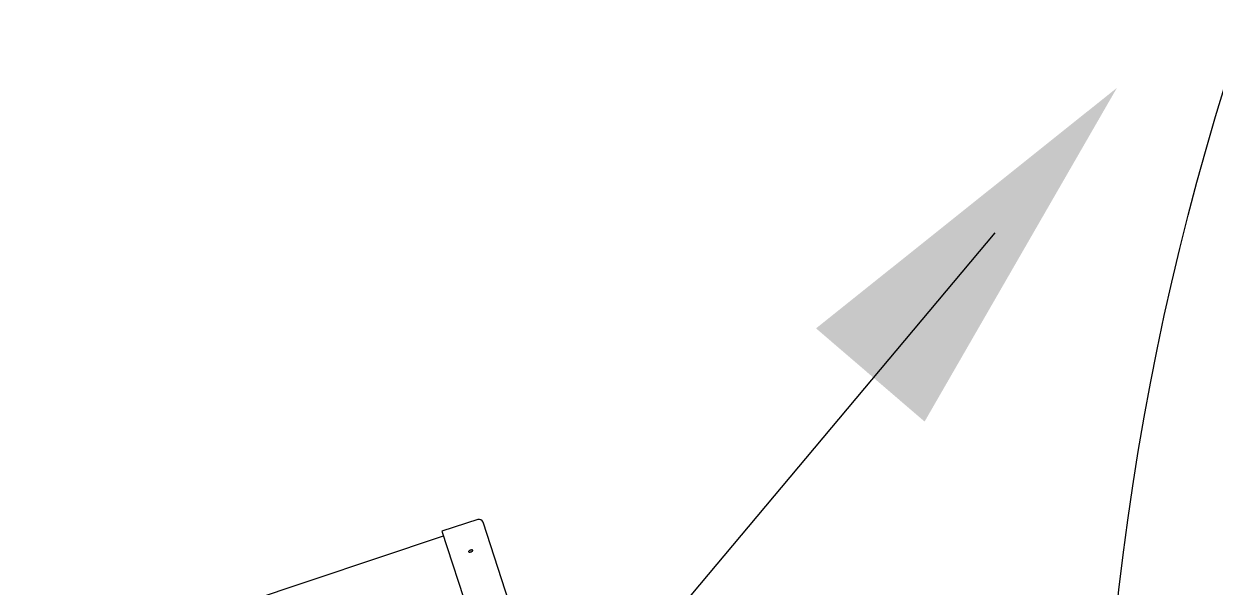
# Model space of a CAD drawing. Header units: millimetres. Extents: x -139278 to 641613, y -260926 to 217780.
# Drawn here: x 148854 to 149992, y -77728 to -77190 of the extents above; entities that cross this region are included whole.
import ezdxf

# ---------------------------------------------------------------- set-up
doc = ezdxf.new("R2010")
doc.units = ezdxf.units.MM
doc.layers.add('10_30_Sektorantenne_MHA', color=21, linetype='Continuous', lineweight=25)

msp = doc.modelspace()

# ---------------------------------------------------------------- linework, layer by layer
at = {"ltscale": 4}
for p, q in [((149287.376, -77663.709), (149253.193, -77674.816)), ((149253.193, -77674.816), (149460.677, -78313.387)), ((149505.674, -78322.437), (149292.486, -77666.312)), ((149064.593, -77742.93), (149254.609, -77679.176))]:
    msp.add_line(p, q, dxfattribs=at)
for centre, radius in [((152533.062, -78035.068), 2650), ((145362.127, -80628.968), 4048.5), ((145362.127, -80628.968), 4030.5)]:
    msp.add_circle(centre, radius)
for radius, start, end in [(4136.576, 30.069255, 118.839619), (4152.5, 15, 45)]:
    msp.add_arc((145362.127, -80628.968), radius, start, end)
msp.add_arc((149288.629, -77667.565), 4.055, 18, 108, dxfattribs=at)
msp.add_open_spline([(149280.462, -77693.05), (149280.587, -77693.009), (149280.718, -77692.971), (149280.983, -77692.907), (149281.116, -77692.879), (149281.374, -77692.838), (149281.5, -77692.824), (149281.736, -77692.808), (149281.846, -77692.807), (149282.046, -77692.817), (149282.141, -77692.828), (149282.315, -77692.863), (149282.393, -77692.887), (149282.525, -77692.947), (149282.579, -77692.984), (149282.662, -77693.066), (149282.69, -77693.112), (149282.721, -77693.207), (149282.725, -77693.261), (149282.707, -77693.376), (149282.685, -77693.438), (149282.613, -77693.566), (149282.565, -77693.632), (149282.445, -77693.764), (149282.375, -77693.83), (149282.22, -77693.956), (149282.13, -77694.021), (149281.93, -77694.148), (149281.82, -77694.211), (149281.587, -77694.331), (149281.464, -77694.387), (149281.212, -77694.491), (149281.084, -77694.538), (149280.833, -77694.619), (149280.702, -77694.657), (149280.438, -77694.721), (149280.305, -77694.747), (149280.046, -77694.788), (149279.92, -77694.802), (149279.683, -77694.816), (149279.573, -77694.816), (149279.373, -77694.805), (149279.277, -77694.793), (149279.103, -77694.757), (149279.025, -77694.732), (149278.892, -77694.671), (149278.838, -77694.634), (149278.755, -77694.551), (149278.727, -77694.505), (149278.696, -77694.409), (149278.692, -77694.356), (149278.71, -77694.241), (149278.733, -77694.18), (149278.804, -77694.053), (149278.853, -77693.987), (149278.973, -77693.857), (149279.044, -77693.792), (149279.199, -77693.667), (149279.289, -77693.603), (149279.489, -77693.477), (149279.599, -77693.415), (149279.833, -77693.296), (149279.957, -77693.24), (149280.208, -77693.137), (149280.337, -77693.09), (149280.462, -77693.05)], degree=3, knots=[0, 0, 0, 0, 0.39552206, 0.39552206, 0.79104411, 0.79104411, 1.18656617, 1.18656617, 1.58208822, 1.58208822, 1.97761028, 1.97761028, 2.37313233, 2.37313233, 2.76865439, 2.76865439, 3.16417645, 3.16417645, 3.5596985, 3.5596985, 3.95522056, 3.95522056, 4.35074261, 4.35074261, 4.74626467, 4.74626467, 5.14178673, 5.14178673, 5.53730878, 5.53730878, 5.93283084, 5.93283084, 6.32835289, 6.32835289, 6.72387495, 6.72387495, 7.119397, 7.119397, 7.51491906, 7.51491906, 7.91044112, 7.91044112, 8.30596317, 8.30596317, 8.70148523, 8.70148523, 9.09700728, 9.09700728, 9.49252934, 9.49252934, 9.88805139, 9.88805139, 10.28357345, 10.28357345, 10.67909551, 10.67909551, 11.07461756, 11.07461756, 11.47013962, 11.47013962, 11.86566167, 11.86566167, 12.26118373, 12.26118373, 12.65670578, 12.65670578, 12.65670578, 12.65670578], dxfattribs=at)
at = {"layer": '10_30_Sektorantenne_MHA'}
msp.add_line((149016.362, -78302.181), (149782.142, -77389.56), dxfattribs=at)
msp.add_solid([(149610.806, -77480.924), (149898.454, -77250.945), (149714.586, -77570.044)], dxfattribs=at)

doc.saveas('drawing.dxf')
